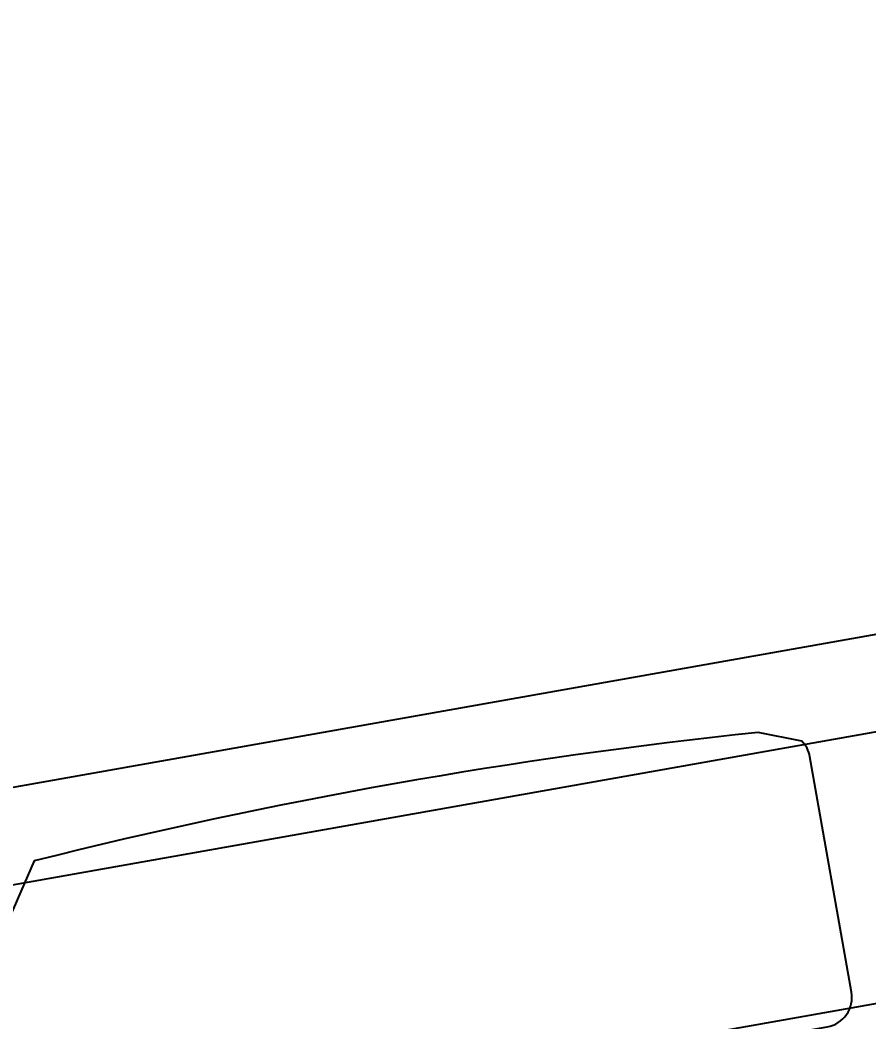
# Model space of a CAD drawing. Header units: millimetres. Extents: x 0 to 8967983, y -224399 to 13801.
# Drawn here: x 69253.35 to 69262.01, y -193867.16 to -193856.95 of the extents above; entities that cross this region are included whole.
import ezdxf
from ezdxf import colors
from ezdxf.entities.mleader import LeaderData, LeaderLine
from ezdxf.math import Vec2, Vec3

# ---------------------------------------------------------------- set-up
doc = ezdxf.new("R2010")
doc.units = ezdxf.units.MM
doc.header["$LTSCALE"] = 10
doc.layers.add('Архитектура', color=251, linetype='Continuous')
doc.layers.get('0').off()
doc.layers.get('0').freeze()
doc.styles.add('ISOCPEUR', font='isocpeur.TTF', dxfattribs={"width": 0.7})

# ---------------------------------------------------------------- blocks, each defined once
blk = doc.blocks.new('_DOTSMALL')
at = {"color": 0, "linetype": 'ByBlock', "const_width": 0.5}
blk.add_lwpolyline([(-0.0625, 0, 1), (0.0625, 0, 1)], format="xyb", close=True, dxfattribs=at)

msp = doc.modelspace()

# ---------------------------------------------------------------- linework, layer by layer
at = {"layer": 'Архитектура', "lineweight": 25, "transparency": 33554684}
for points in [[(69275.704, -193860.24), (69269.919, -193827.604, 0.523933), (69269.502, -193827.347), (69268.422, -193827.539), (69261.339, -193828.794), (69260.258, -193828.985, 0.523933), (69259.955, -193829.37), (69265.739, -193862.006, 0.414326), (69266.375, -193862.45), (69267.696, -193862.216, 0.410627), (69268.141, -193861.587), (69268.023, -193860.92, 0.492552), (69267.759, -193860.719), (69267.26, -193860.807, -0.441111), (69266.978, -193860.61), (69266.71, -193858.756, -0.208057), (69266.99, -193857.9, -0.000016), (69268.918, -193855.145, -0.439819), (69270.361, -193854.889, -0.000016), (69273.118, -193856.814, -0.208057)], [(69275.704, -193860.24), (69269.919, -193827.604, 0.523933), (69269.502, -193827.347), (69268.422, -193827.539), (69261.339, -193828.794), (69260.258, -193828.985, 0.523933), (69259.955, -193829.37), (69265.739, -193862.006, 0.414326), (69266.375, -193862.45), (69267.696, -193862.216, 0.410627), (69268.141, -193861.587), (69268.023, -193860.92, 0.492552), (69267.759, -193860.719), (69267.26, -193860.807, -0.441111), (69266.978, -193860.61), (69266.71, -193858.756, -0.208057), (69266.99, -193857.9, -0.000016), (69268.918, -193855.145, -0.439819), (69270.361, -193854.889, -0.000016), (69273.118, -193856.814, -0.208057)], [(69275.704, -193860.24), (69269.919, -193827.604, 0.523933), (69269.502, -193827.347), (69268.422, -193827.539), (69261.339, -193828.794), (69260.258, -193828.985, 0.523933), (69259.955, -193829.37), (69265.739, -193862.006, 0.414326), (69266.375, -193862.45), (69267.696, -193862.216, 0.410627), (69268.141, -193861.587), (69268.023, -193860.92, 0.492552), (69267.759, -193860.719), (69267.26, -193860.807, -0.441111), (69266.978, -193860.61), (69266.71, -193858.756, -0.208057), (69266.99, -193857.9, -0.000016), (69268.918, -193855.145, -0.439819), (69270.361, -193854.889, -0.000016), (69273.118, -193856.814, -0.208057)], [(69275.704, -193860.24), (69269.919, -193827.604, 0.523933), (69269.502, -193827.347), (69268.422, -193827.539), (69261.339, -193828.794), (69260.258, -193828.985, 0.523933), (69259.955, -193829.37), (69265.739, -193862.006, 0.414326), (69266.375, -193862.45), (69267.696, -193862.216, 0.410627), (69268.141, -193861.587), (69268.023, -193860.92, 0.492552), (69267.759, -193860.719), (69267.26, -193860.807, -0.441111), (69266.978, -193860.61), (69266.71, -193858.756, -0.208057), (69266.99, -193857.9, -0.000016), (69268.918, -193855.145, -0.439819), (69270.361, -193854.889, -0.000016), (69273.118, -193856.814, -0.208057)], [(69275.704, -193860.24), (69269.919, -193827.604, 0.523933), (69269.502, -193827.347), (69268.422, -193827.539), (69261.339, -193828.794), (69260.258, -193828.985, 0.523933), (69259.955, -193829.37), (69265.739, -193862.006, 0.414326), (69266.375, -193862.45), (69267.696, -193862.216, 0.410627), (69268.141, -193861.587), (69268.023, -193860.92, 0.492552), (69267.759, -193860.719), (69267.26, -193860.807, -0.441111), (69266.978, -193860.61), (69266.71, -193858.756, -0.208057), (69266.99, -193857.9, -0.000016), (69268.918, -193855.145, -0.439819), (69270.361, -193854.889, -0.000016), (69273.118, -193856.814, -0.208057)], [(69275.704, -193860.24), (69269.919, -193827.604, 0.523933), (69269.502, -193827.347), (69268.422, -193827.539), (69261.339, -193828.794), (69260.258, -193828.985, 0.523933), (69259.955, -193829.37), (69265.739, -193862.006, 0.414326), (69266.375, -193862.45), (69267.696, -193862.216, 0.410627), (69268.141, -193861.587), (69268.023, -193860.92, 0.492552), (69267.759, -193860.719), (69267.26, -193860.807, -0.441111), (69266.978, -193860.61), (69266.71, -193858.756, -0.208057), (69266.99, -193857.9, -0.000016), (69268.918, -193855.145, -0.439819), (69270.361, -193854.889, -0.000016), (69273.118, -193856.814, -0.208057)], [(69275.704, -193860.24), (69269.919, -193827.604, 0.523933), (69269.502, -193827.347), (69268.422, -193827.539), (69261.339, -193828.794), (69260.258, -193828.985, 0.523933), (69259.955, -193829.37), (69265.739, -193862.006, 0.414326), (69266.375, -193862.45), (69267.696, -193862.216, 0.410627), (69268.141, -193861.587), (69268.023, -193860.92, 0.492552), (69267.759, -193860.719), (69267.26, -193860.807, -0.441111), (69266.978, -193860.61), (69266.71, -193858.756, -0.208057), (69266.99, -193857.9, -0.000016), (69268.918, -193855.145, -0.439819), (69270.361, -193854.889, -0.000016), (69273.118, -193856.814, -0.208057)], [(69275.704, -193860.24), (69269.919, -193827.604, 0.523933), (69269.502, -193827.347), (69268.422, -193827.539), (69261.339, -193828.794), (69260.258, -193828.985, 0.523933), (69259.955, -193829.37), (69265.739, -193862.006, 0.414326), (69266.375, -193862.45), (69267.696, -193862.216, 0.410627), (69268.141, -193861.587), (69268.023, -193860.92, 0.492552), (69267.759, -193860.719), (69267.26, -193860.807, -0.441111), (69266.978, -193860.61), (69266.71, -193858.756, -0.208057), (69266.99, -193857.9, -0.000016), (69268.918, -193855.145, -0.439819), (69270.361, -193854.889, -0.000016), (69273.118, -193856.814, -0.208057)], [(69275.704, -193860.24), (69269.919, -193827.604, 0.523933), (69269.502, -193827.347), (69268.422, -193827.539), (69261.339, -193828.794), (69260.258, -193828.985, 0.523933), (69259.955, -193829.37), (69265.739, -193862.006, 0.414326), (69266.375, -193862.45), (69267.696, -193862.216, 0.410627), (69268.141, -193861.587), (69268.023, -193860.92, 0.492552), (69267.759, -193860.719), (69267.26, -193860.807, -0.441111), (69266.978, -193860.61), (69266.71, -193858.756, -0.208057), (69266.99, -193857.9, -0.000016), (69268.918, -193855.145, -0.439819), (69270.361, -193854.889, -0.000016), (69273.118, -193856.814, -0.208057)], [(69275.704, -193860.24), (69269.919, -193827.604, 0.523933), (69269.502, -193827.347), (69268.422, -193827.539), (69261.339, -193828.794), (69260.258, -193828.985, 0.523933), (69259.955, -193829.37), (69265.739, -193862.006, 0.414326), (69266.375, -193862.45), (69267.696, -193862.216, 0.410627), (69268.141, -193861.587), (69268.023, -193860.92, 0.492552), (69267.759, -193860.719), (69267.26, -193860.807, -0.441111), (69266.978, -193860.61), (69266.71, -193858.756, -0.208057), (69266.99, -193857.9, -0.000016), (69268.918, -193855.145, -0.439819), (69270.361, -193854.889, -0.000016), (69273.118, -193856.814, -0.208057)], [(69275.704, -193860.24), (69269.919, -193827.604, 0.523933), (69269.502, -193827.347), (69268.422, -193827.539), (69261.339, -193828.794), (69260.258, -193828.985, 0.523933), (69259.955, -193829.37), (69265.739, -193862.006, 0.414326), (69266.375, -193862.45), (69267.696, -193862.216, 0.410627), (69268.141, -193861.587), (69268.023, -193860.92, 0.492552), (69267.759, -193860.719), (69267.26, -193860.807, -0.441111), (69266.978, -193860.61), (69266.71, -193858.756, -0.208057), (69266.99, -193857.9, -0.000016), (69268.918, -193855.145, -0.439819), (69270.361, -193854.889, -0.000016), (69273.118, -193856.814, -0.208057)], [(69275.704, -193860.24), (69269.919, -193827.604, 0.523933), (69269.502, -193827.347), (69268.422, -193827.539), (69261.339, -193828.794), (69260.258, -193828.985, 0.523933), (69259.955, -193829.37), (69265.739, -193862.006, 0.414326), (69266.375, -193862.45), (69267.696, -193862.216, 0.410627), (69268.141, -193861.587), (69268.023, -193860.92, 0.492552), (69267.759, -193860.719), (69267.26, -193860.807, -0.441111), (69266.978, -193860.61), (69266.71, -193858.756, -0.208057), (69266.99, -193857.9, -0.000016), (69268.918, -193855.145, -0.439819), (69270.361, -193854.889, -0.000016), (69273.118, -193856.814, -0.208057)], [(69275.704, -193860.24), (69269.919, -193827.604, 0.523933), (69269.502, -193827.347), (69268.422, -193827.539), (69261.339, -193828.794), (69260.258, -193828.985, 0.523933), (69259.955, -193829.37), (69265.739, -193862.006, 0.414326), (69266.375, -193862.45), (69267.696, -193862.216, 0.410627), (69268.141, -193861.587), (69268.023, -193860.92, 0.492552), (69267.759, -193860.719), (69267.26, -193860.807, -0.441111), (69266.978, -193860.61), (69266.71, -193858.756, -0.208057), (69266.99, -193857.9, -0.000016), (69268.918, -193855.145, -0.439819), (69270.361, -193854.889, -0.000016), (69273.118, -193856.814, -0.208057)], [(69275.704, -193860.24), (69269.919, -193827.604, 0.523933), (69269.502, -193827.347), (69268.422, -193827.539), (69261.339, -193828.794), (69260.258, -193828.985, 0.523933), (69259.955, -193829.37), (69265.739, -193862.006, 0.414326), (69266.375, -193862.45), (69267.696, -193862.216, 0.410627), (69268.141, -193861.587), (69268.023, -193860.92, 0.492552), (69267.759, -193860.719), (69267.26, -193860.807, -0.441111), (69266.978, -193860.61), (69266.71, -193858.756, -0.208057), (69266.99, -193857.9, -0.000016), (69268.918, -193855.145, -0.439819), (69270.361, -193854.889, -0.000016), (69273.118, -193856.814, -0.208057)], [(69275.704, -193860.24), (69269.919, -193827.604, 0.523933), (69269.502, -193827.347), (69268.422, -193827.539), (69261.339, -193828.794), (69260.258, -193828.985, 0.523933), (69259.955, -193829.37), (69265.739, -193862.006, 0.414326), (69266.375, -193862.45), (69267.696, -193862.216, 0.410627), (69268.141, -193861.587), (69268.023, -193860.92, 0.492552), (69267.759, -193860.719), (69267.26, -193860.807, -0.441111), (69266.978, -193860.61), (69266.71, -193858.756, -0.208057), (69266.99, -193857.9, -0.000016), (69268.918, -193855.145, -0.439819), (69270.361, -193854.889, -0.000016), (69273.118, -193856.814, -0.208057)], [(69275.704, -193860.24), (69269.919, -193827.604, 0.523933), (69269.502, -193827.347), (69268.422, -193827.539), (69261.339, -193828.794), (69260.258, -193828.985, 0.523933), (69259.955, -193829.37), (69265.739, -193862.006, 0.414326), (69266.375, -193862.45), (69267.696, -193862.216, 0.410627), (69268.141, -193861.587), (69268.023, -193860.92, 0.492552), (69267.759, -193860.719), (69267.26, -193860.807, -0.441111), (69266.978, -193860.61), (69266.71, -193858.756, -0.208057), (69266.99, -193857.9, -0.000016), (69268.918, -193855.145, -0.439819), (69270.361, -193854.889, -0.000016), (69273.118, -193856.814, -0.208057)], [(69275.704, -193860.24), (69269.919, -193827.604, 0.523933), (69269.502, -193827.347), (69268.422, -193827.539), (69261.339, -193828.794), (69260.258, -193828.985, 0.523933), (69259.955, -193829.37), (69265.739, -193862.006, 0.414326), (69266.375, -193862.45), (69267.696, -193862.216, 0.410627), (69268.141, -193861.587), (69268.023, -193860.92, 0.492552), (69267.759, -193860.719), (69267.26, -193860.807, -0.441111), (69266.978, -193860.61), (69266.71, -193858.756, -0.208057), (69266.99, -193857.9, -0.000016), (69268.918, -193855.145, -0.439819), (69270.361, -193854.889, -0.000016), (69273.118, -193856.814, -0.208057)], [(69275.704, -193860.24), (69269.919, -193827.604, 0.523933), (69269.502, -193827.347), (69268.422, -193827.539), (69261.339, -193828.794), (69260.258, -193828.985, 0.523933), (69259.955, -193829.37), (69265.739, -193862.006, 0.414326), (69266.375, -193862.45), (69267.696, -193862.216, 0.410627), (69268.141, -193861.587), (69268.023, -193860.92, 0.492552), (69267.759, -193860.719), (69267.26, -193860.807, -0.441111), (69266.978, -193860.61), (69266.71, -193858.756, -0.208057), (69266.99, -193857.9, -0.000016), (69268.918, -193855.145, -0.439819), (69270.361, -193854.889, -0.000016), (69273.118, -193856.814, -0.208057)], [(69275.704, -193860.24), (69269.919, -193827.604, 0.523933), (69269.502, -193827.347), (69268.422, -193827.539), (69261.339, -193828.794), (69260.258, -193828.985, 0.523933), (69259.955, -193829.37), (69265.739, -193862.006, 0.414326), (69266.375, -193862.45), (69267.696, -193862.216, 0.410627), (69268.141, -193861.587), (69268.023, -193860.92, 0.492552), (69267.759, -193860.719), (69267.26, -193860.807, -0.441111), (69266.978, -193860.61), (69266.71, -193858.756, -0.208057), (69266.99, -193857.9, -0.000016), (69268.918, -193855.145, -0.439819), (69270.361, -193854.889, -0.000016), (69273.118, -193856.814, -0.208057)], [(69275.704, -193860.24), (69269.919, -193827.604, 0.523933), (69269.502, -193827.347), (69268.422, -193827.539), (69261.339, -193828.794), (69260.258, -193828.985, 0.523933), (69259.955, -193829.37), (69265.739, -193862.006, 0.414326), (69266.375, -193862.45), (69267.696, -193862.216, 0.410627), (69268.141, -193861.587), (69268.023, -193860.92, 0.492552), (69267.759, -193860.719), (69267.26, -193860.807, -0.441111), (69266.978, -193860.61), (69266.71, -193858.756, -0.208057), (69266.99, -193857.9, -0.000016), (69268.918, -193855.145, -0.439819), (69270.361, -193854.889, -0.000016), (69273.118, -193856.814, -0.208057)], [(69275.704, -193860.24), (69269.919, -193827.604, 0.523933), (69269.502, -193827.347), (69268.422, -193827.539), (69261.339, -193828.794), (69260.258, -193828.985, 0.523933), (69259.955, -193829.37), (69265.739, -193862.006, 0.414326), (69266.375, -193862.45), (69267.696, -193862.216, 0.410627), (69268.141, -193861.587), (69268.023, -193860.92, 0.492552), (69267.759, -193860.719), (69267.26, -193860.807, -0.441111), (69266.978, -193860.61), (69266.71, -193858.756, -0.208057), (69266.99, -193857.9, -0.000016), (69268.918, -193855.145, -0.439819), (69270.361, -193854.889, -0.000016), (69273.118, -193856.814, -0.208057)], [(69275.704, -193860.24), (69269.919, -193827.604, 0.523933), (69269.502, -193827.347), (69268.422, -193827.539), (69261.339, -193828.794), (69260.258, -193828.985, 0.523933), (69259.955, -193829.37), (69265.739, -193862.006, 0.414326), (69266.375, -193862.45), (69267.696, -193862.216, 0.410627), (69268.141, -193861.587), (69268.023, -193860.92, 0.492552), (69267.759, -193860.719), (69267.26, -193860.807, -0.441111), (69266.978, -193860.61), (69266.71, -193858.756, -0.208057), (69266.99, -193857.9, -0.000016), (69268.918, -193855.145, -0.439819), (69270.361, -193854.889, -0.000016), (69273.118, -193856.814, -0.208057)], [(69275.704, -193860.24), (69269.919, -193827.604, 0.523933), (69269.502, -193827.347), (69268.422, -193827.539), (69261.339, -193828.794), (69260.258, -193828.985, 0.523933), (69259.955, -193829.37), (69265.739, -193862.006, 0.414326), (69266.375, -193862.45), (69267.696, -193862.216, 0.410627), (69268.141, -193861.587), (69268.023, -193860.92, 0.492552), (69267.759, -193860.719), (69267.26, -193860.807, -0.441111), (69266.978, -193860.61), (69266.71, -193858.756, -0.208057), (69266.99, -193857.9, -0.000016), (69268.918, -193855.145, -0.439819), (69270.361, -193854.889, -0.000016), (69273.118, -193856.814, -0.208057)], [(69275.704, -193860.24), (69269.919, -193827.604, 0.523933), (69269.502, -193827.347), (69268.422, -193827.539), (69261.339, -193828.794), (69260.258, -193828.985, 0.523933), (69259.955, -193829.37), (69265.739, -193862.006, 0.414326), (69266.375, -193862.45), (69267.696, -193862.216, 0.410627), (69268.141, -193861.587), (69268.023, -193860.92, 0.492552), (69267.759, -193860.719), (69267.26, -193860.807, -0.441111), (69266.978, -193860.61), (69266.71, -193858.756, -0.208057), (69266.99, -193857.9, -0.000016), (69268.918, -193855.145, -0.439819), (69270.361, -193854.889, -0.000016), (69273.118, -193856.814, -0.208057)], [(69275.704, -193860.24), (69269.919, -193827.604, 0.523933), (69269.502, -193827.347), (69268.422, -193827.539), (69261.339, -193828.794), (69260.258, -193828.985, 0.523933), (69259.955, -193829.37), (69265.739, -193862.006, 0.414326), (69266.375, -193862.45), (69267.696, -193862.216, 0.410627), (69268.141, -193861.587), (69268.023, -193860.92, 0.492552), (69267.759, -193860.719), (69267.26, -193860.807, -0.441111), (69266.978, -193860.61), (69266.71, -193858.756, -0.208057), (69266.99, -193857.9, -0.000016), (69268.918, -193855.145, -0.439819), (69270.361, -193854.889, -0.000016), (69273.118, -193856.814, -0.208057)], [(69275.704, -193860.24), (69269.919, -193827.604, 0.523933), (69269.502, -193827.347), (69268.422, -193827.539), (69261.339, -193828.794), (69260.258, -193828.985, 0.523933), (69259.955, -193829.37), (69265.739, -193862.006, 0.414326), (69266.375, -193862.45), (69267.696, -193862.216, 0.410627), (69268.141, -193861.587), (69268.023, -193860.92, 0.492552), (69267.759, -193860.719), (69267.26, -193860.807, -0.441111), (69266.978, -193860.61), (69266.71, -193858.756, -0.208057), (69266.99, -193857.9, -0.000016), (69268.918, -193855.145, -0.439819), (69270.361, -193854.889, -0.000016), (69273.118, -193856.814, -0.208057)], [(69275.704, -193860.24), (69269.919, -193827.604, 0.523933), (69269.502, -193827.347), (69268.422, -193827.539), (69261.339, -193828.794), (69260.258, -193828.985, 0.523933), (69259.955, -193829.37), (69265.739, -193862.006, 0.414326), (69266.375, -193862.45), (69267.696, -193862.216, 0.410627), (69268.141, -193861.587), (69268.023, -193860.92, 0.492552), (69267.759, -193860.719), (69267.26, -193860.807, -0.441111), (69266.978, -193860.61), (69266.71, -193858.756, -0.208057), (69266.99, -193857.9, -0.000016), (69268.918, -193855.145, -0.439819), (69270.361, -193854.889, -0.000016), (69273.118, -193856.814, -0.208057)], [(69275.704, -193860.24), (69269.919, -193827.604, 0.523933), (69269.502, -193827.347), (69268.422, -193827.539), (69261.339, -193828.794), (69260.258, -193828.985, 0.523933), (69259.955, -193829.37), (69265.739, -193862.006, 0.414326), (69266.375, -193862.45), (69267.696, -193862.216, 0.410627), (69268.141, -193861.587), (69268.023, -193860.92, 0.492552), (69267.759, -193860.719), (69267.26, -193860.807, -0.441111), (69266.978, -193860.61), (69266.71, -193858.756, -0.208057), (69266.99, -193857.9, -0.000016), (69268.918, -193855.145, -0.439819), (69270.361, -193854.889, -0.000016), (69273.118, -193856.814, -0.208057)], [(69275.704, -193860.24), (69269.919, -193827.604, 0.523933), (69269.502, -193827.347), (69268.422, -193827.539), (69261.339, -193828.794), (69260.258, -193828.985, 0.523933), (69259.955, -193829.37), (69265.739, -193862.006, 0.414326), (69266.375, -193862.45), (69267.696, -193862.216, 0.410627), (69268.141, -193861.587), (69268.023, -193860.92, 0.492552), (69267.759, -193860.719), (69267.26, -193860.807, -0.441111), (69266.978, -193860.61), (69266.71, -193858.756, -0.208057), (69266.99, -193857.9, -0.000016), (69268.918, -193855.145, -0.439819), (69270.361, -193854.889, -0.000016), (69273.118, -193856.814, -0.208057)], [(69275.704, -193860.24), (69269.919, -193827.604, 0.523933), (69269.502, -193827.347), (69268.422, -193827.539), (69261.339, -193828.794), (69260.258, -193828.985, 0.523933), (69259.955, -193829.37), (69265.739, -193862.006, 0.414326), (69266.375, -193862.45), (69267.696, -193862.216, 0.410627), (69268.141, -193861.587), (69268.023, -193860.92, 0.492552), (69267.759, -193860.719), (69267.26, -193860.807, -0.441111), (69266.978, -193860.61), (69266.71, -193858.756, -0.208057), (69266.99, -193857.9, -0.000016), (69268.918, -193855.145, -0.439819), (69270.361, -193854.889, -0.000016), (69273.118, -193856.814, -0.208057)], [(69275.704, -193860.24), (69269.919, -193827.604, 0.523933), (69269.502, -193827.347), (69268.422, -193827.539), (69261.339, -193828.794), (69260.258, -193828.985, 0.523933), (69259.955, -193829.37), (69265.739, -193862.006, 0.414326), (69266.375, -193862.45), (69267.696, -193862.216, 0.410627), (69268.141, -193861.587), (69268.023, -193860.92, 0.492552), (69267.759, -193860.719), (69267.26, -193860.807, -0.441111), (69266.978, -193860.61), (69266.71, -193858.756, -0.208057), (69266.99, -193857.9, -0.000016), (69268.918, -193855.145, -0.439819), (69270.361, -193854.889, -0.000016), (69273.118, -193856.814, -0.208057)], [(69275.704, -193860.24), (69269.919, -193827.604, 0.523933), (69269.502, -193827.347), (69268.422, -193827.539), (69261.339, -193828.794), (69260.258, -193828.985, 0.523933), (69259.955, -193829.37), (69265.739, -193862.006, 0.414326), (69266.375, -193862.45), (69267.696, -193862.216, 0.410627), (69268.141, -193861.587), (69268.023, -193860.92, 0.492552), (69267.759, -193860.719), (69267.26, -193860.807, -0.441111), (69266.978, -193860.61), (69266.71, -193858.756, -0.208057), (69266.99, -193857.9, -0.000016), (69268.918, -193855.145, -0.439819), (69270.361, -193854.889, -0.000016), (69273.118, -193856.814, -0.208057)], [(69275.704, -193860.24), (69269.919, -193827.604, 0.523933), (69269.502, -193827.347), (69268.422, -193827.539), (69261.339, -193828.794), (69260.258, -193828.985, 0.523933), (69259.955, -193829.37), (69265.739, -193862.006, 0.414326), (69266.375, -193862.45), (69267.696, -193862.216, 0.410627), (69268.141, -193861.587), (69268.023, -193860.92, 0.492552), (69267.759, -193860.719), (69267.26, -193860.807, -0.441111), (69266.978, -193860.61), (69266.71, -193858.756, -0.208057), (69266.99, -193857.9, -0.000016), (69268.918, -193855.145, -0.439819), (69270.361, -193854.889, -0.000016), (69273.118, -193856.814, -0.208057)], [(69275.704, -193860.24), (69269.919, -193827.604, 0.523933), (69269.502, -193827.347), (69268.422, -193827.539), (69261.339, -193828.794), (69260.258, -193828.985, 0.523933), (69259.955, -193829.37), (69265.739, -193862.006, 0.414326), (69266.375, -193862.45), (69267.696, -193862.216, 0.410627), (69268.141, -193861.587), (69268.023, -193860.92, 0.492552), (69267.759, -193860.719), (69267.26, -193860.807, -0.441111), (69266.978, -193860.61), (69266.71, -193858.756, -0.208057), (69266.99, -193857.9, -0.000016), (69268.918, -193855.145, -0.439819), (69270.361, -193854.889, -0.000016), (69273.118, -193856.814, -0.208057)], [(69275.704, -193860.24), (69269.919, -193827.604, 0.523933), (69269.502, -193827.347), (69268.422, -193827.539), (69261.339, -193828.794), (69260.258, -193828.985, 0.523933), (69259.955, -193829.37), (69265.739, -193862.006, 0.414326), (69266.375, -193862.45), (69267.696, -193862.216, 0.410627), (69268.141, -193861.587), (69268.023, -193860.92, 0.492552), (69267.759, -193860.719), (69267.26, -193860.807, -0.441111), (69266.978, -193860.61), (69266.71, -193858.756, -0.208057), (69266.99, -193857.9, -0.000016), (69268.918, -193855.145, -0.439819), (69270.361, -193854.889, -0.000016), (69273.118, -193856.814, -0.208057)], [(69275.704, -193860.24), (69269.919, -193827.604, 0.523933), (69269.502, -193827.347), (69268.422, -193827.539), (69261.339, -193828.794), (69260.258, -193828.985, 0.523933), (69259.955, -193829.37), (69265.739, -193862.006, 0.414326), (69266.375, -193862.45), (69267.696, -193862.216, 0.410627), (69268.141, -193861.587), (69268.023, -193860.92, 0.492552), (69267.759, -193860.719), (69267.26, -193860.807, -0.441111), (69266.978, -193860.61), (69266.71, -193858.756, -0.208057), (69266.99, -193857.9, -0.000016), (69268.918, -193855.145, -0.439819), (69270.361, -193854.889, -0.000016), (69273.118, -193856.814, -0.208057)], [(69275.704, -193860.24), (69269.919, -193827.604, 0.523933), (69269.502, -193827.347), (69268.422, -193827.539), (69261.339, -193828.794), (69260.258, -193828.985, 0.523933), (69259.955, -193829.37), (69265.739, -193862.006, 0.414326), (69266.375, -193862.45), (69267.696, -193862.216, 0.410627), (69268.141, -193861.587), (69268.023, -193860.92, 0.492552), (69267.759, -193860.719), (69267.26, -193860.807, -0.441111), (69266.978, -193860.61), (69266.71, -193858.756, -0.208057), (69266.99, -193857.9, -0.000016), (69268.918, -193855.145, -0.439819), (69270.361, -193854.889, -0.000016), (69273.118, -193856.814, -0.208057)], [(69275.704, -193860.24), (69269.919, -193827.604, 0.523933), (69269.502, -193827.347), (69268.422, -193827.539), (69261.339, -193828.794), (69260.258, -193828.985, 0.523933), (69259.955, -193829.37), (69265.739, -193862.006, 0.414326), (69266.375, -193862.45), (69267.696, -193862.216, 0.410627), (69268.141, -193861.587), (69268.023, -193860.92, 0.492552), (69267.759, -193860.719), (69267.26, -193860.807, -0.441111), (69266.978, -193860.61), (69266.71, -193858.756, -0.208057), (69266.99, -193857.9, -0.000016), (69268.918, -193855.145, -0.439819), (69270.361, -193854.889, -0.000016), (69273.118, -193856.814, -0.208057)], [(69275.704, -193860.24), (69269.919, -193827.604, 0.523933), (69269.502, -193827.347), (69268.422, -193827.539), (69261.339, -193828.794), (69260.258, -193828.985, 0.523933), (69259.955, -193829.37), (69265.739, -193862.006, 0.414326), (69266.375, -193862.45), (69267.696, -193862.216, 0.410627), (69268.141, -193861.587), (69268.023, -193860.92, 0.492552), (69267.759, -193860.719), (69267.26, -193860.807, -0.441111), (69266.978, -193860.61), (69266.71, -193858.756, -0.208057), (69266.99, -193857.9, -0.000016), (69268.918, -193855.145, -0.439819), (69270.361, -193854.889, -0.000016), (69273.118, -193856.814, -0.208057)], [(69291.215, -193861.814), (69251.593, -193868.837), (69251.198, -193869.402), (69251.305, -193870.002), (69252.265, -193869.832), (69252.669, -193872.113, -0.414362), (69252.422, -193872.466), (69245.82, -193873.637, -0.414326), (69244.618, -193872.797), (69244.342, -193871.236), (69245.422, -193871.045), (69245.316, -193870.445), (69244.63, -193870.071), (69241.269, -193870.667, 0.551224), (69241.074, -193871.144), (69242.884, -193873.671, -0.267349), (69242.984, -193874.7)], [(69291.215, -193861.814), (69251.593, -193868.837), (69251.198, -193869.402), (69251.305, -193870.002), (69252.265, -193869.832), (69252.669, -193872.113, -0.414362), (69252.422, -193872.466), (69245.82, -193873.637, -0.414326), (69244.618, -193872.797), (69244.342, -193871.236), (69245.422, -193871.045), (69245.316, -193870.445), (69244.63, -193870.071), (69241.269, -193870.667, 0.551224), (69241.074, -193871.144), (69242.884, -193873.671, -0.267349), (69242.984, -193874.7)], [(69291.215, -193861.814), (69251.593, -193868.837), (69251.198, -193869.402), (69251.305, -193870.002), (69252.265, -193869.832), (69252.669, -193872.113, -0.414362), (69252.422, -193872.466), (69245.82, -193873.637, -0.414326), (69244.618, -193872.797), (69244.342, -193871.236), (69245.422, -193871.045), (69245.316, -193870.445), (69244.63, -193870.071), (69241.269, -193870.667, 0.551224), (69241.074, -193871.144), (69242.884, -193873.671, -0.267349), (69242.984, -193874.7)], [(69291.215, -193861.814), (69251.593, -193868.837), (69251.198, -193869.402), (69251.305, -193870.002), (69252.265, -193869.832), (69252.669, -193872.113, -0.414362), (69252.422, -193872.466), (69245.82, -193873.637, -0.414326), (69244.618, -193872.797), (69244.342, -193871.236), (69245.422, -193871.045), (69245.316, -193870.445), (69244.63, -193870.071), (69241.269, -193870.667, 0.551224), (69241.074, -193871.144), (69242.884, -193873.671, -0.267349), (69242.984, -193874.7)], [(69291.215, -193861.814), (69251.593, -193868.837), (69251.198, -193869.402), (69251.305, -193870.002), (69252.265, -193869.832), (69252.669, -193872.113, -0.414362), (69252.422, -193872.466), (69245.82, -193873.637, -0.414326), (69244.618, -193872.797), (69244.342, -193871.236), (69245.422, -193871.045), (69245.316, -193870.445), (69244.63, -193870.071), (69241.269, -193870.667, 0.551224), (69241.074, -193871.144), (69242.884, -193873.671, -0.267349), (69242.984, -193874.7)], [(69291.215, -193861.814), (69251.593, -193868.837), (69251.198, -193869.402), (69251.305, -193870.002), (69252.265, -193869.832), (69252.669, -193872.113, -0.414362), (69252.422, -193872.466), (69245.82, -193873.637, -0.414326), (69244.618, -193872.797), (69244.342, -193871.236), (69245.422, -193871.045), (69245.316, -193870.445), (69244.63, -193870.071), (69241.269, -193870.667, 0.551224), (69241.074, -193871.144), (69242.884, -193873.671, -0.267349), (69242.984, -193874.7)], [(69291.215, -193861.814), (69251.593, -193868.837), (69251.198, -193869.402), (69251.305, -193870.002), (69252.265, -193869.832), (69252.669, -193872.113, -0.414362), (69252.422, -193872.466), (69245.82, -193873.637, -0.414326), (69244.618, -193872.797), (69244.342, -193871.236), (69245.422, -193871.045), (69245.316, -193870.445), (69244.63, -193870.071), (69241.269, -193870.667, 0.551224), (69241.074, -193871.144), (69242.884, -193873.671, -0.267349), (69242.984, -193874.7)], [(69291.215, -193861.814), (69251.593, -193868.837), (69251.198, -193869.402), (69251.305, -193870.002), (69252.265, -193869.832), (69252.669, -193872.113, -0.414362), (69252.422, -193872.466), (69245.82, -193873.637, -0.414326), (69244.618, -193872.797), (69244.342, -193871.236), (69245.422, -193871.045), (69245.316, -193870.445), (69244.63, -193870.071), (69241.269, -193870.667, 0.551224), (69241.074, -193871.144), (69242.884, -193873.671, -0.267349), (69242.984, -193874.7)], [(69291.215, -193861.814), (69251.593, -193868.837), (69251.198, -193869.402), (69251.305, -193870.002), (69252.265, -193869.832), (69252.669, -193872.113, -0.414362), (69252.422, -193872.466), (69245.82, -193873.637, -0.414326), (69244.618, -193872.797), (69244.342, -193871.236), (69245.422, -193871.045), (69245.316, -193870.445), (69244.63, -193870.071), (69241.269, -193870.667, 0.551224), (69241.074, -193871.144), (69242.884, -193873.671, -0.267349), (69242.984, -193874.7)], [(69291.215, -193861.814), (69251.593, -193868.837), (69251.198, -193869.402), (69251.305, -193870.002), (69252.265, -193869.832), (69252.669, -193872.113, -0.414362), (69252.422, -193872.466), (69245.82, -193873.637, -0.414326), (69244.618, -193872.797), (69244.342, -193871.236), (69245.422, -193871.045), (69245.316, -193870.445), (69244.63, -193870.071), (69241.269, -193870.667, 0.551224), (69241.074, -193871.144), (69242.884, -193873.671, -0.267349), (69242.984, -193874.7)], [(69291.215, -193861.814), (69251.593, -193868.837), (69251.198, -193869.402), (69251.305, -193870.002), (69252.265, -193869.832), (69252.669, -193872.113, -0.414362), (69252.422, -193872.466), (69245.82, -193873.637, -0.414326), (69244.618, -193872.797), (69244.342, -193871.236), (69245.422, -193871.045), (69245.316, -193870.445), (69244.63, -193870.071), (69241.269, -193870.667, 0.551224), (69241.074, -193871.144), (69242.884, -193873.671, -0.267349), (69242.984, -193874.7)], [(69291.215, -193861.814), (69251.593, -193868.837), (69251.198, -193869.402), (69251.305, -193870.002), (69252.265, -193869.832), (69252.669, -193872.113, -0.414362), (69252.422, -193872.466), (69245.82, -193873.637, -0.414326), (69244.618, -193872.797), (69244.342, -193871.236), (69245.422, -193871.045), (69245.316, -193870.445), (69244.63, -193870.071), (69241.269, -193870.667, 0.551224), (69241.074, -193871.144), (69242.884, -193873.671, -0.267349), (69242.984, -193874.7)], [(69291.215, -193861.814), (69251.593, -193868.837), (69251.198, -193869.402), (69251.305, -193870.002), (69252.265, -193869.832), (69252.669, -193872.113, -0.414362), (69252.422, -193872.466), (69245.82, -193873.637, -0.414326), (69244.618, -193872.797), (69244.342, -193871.236), (69245.422, -193871.045), (69245.316, -193870.445), (69244.63, -193870.071), (69241.269, -193870.667, 0.551224), (69241.074, -193871.144), (69242.884, -193873.671, -0.267349), (69242.984, -193874.7)], [(69291.215, -193861.814), (69251.593, -193868.837), (69251.198, -193869.402), (69251.305, -193870.002), (69252.265, -193869.832), (69252.669, -193872.113, -0.414362), (69252.422, -193872.466), (69245.82, -193873.637, -0.414326), (69244.618, -193872.797), (69244.342, -193871.236), (69245.422, -193871.045), (69245.316, -193870.445), (69244.63, -193870.071), (69241.269, -193870.667, 0.551224), (69241.074, -193871.144), (69242.884, -193873.671, -0.267349), (69242.984, -193874.7)], [(69291.215, -193861.814), (69251.593, -193868.837), (69251.198, -193869.402), (69251.305, -193870.002), (69252.265, -193869.832), (69252.669, -193872.113, -0.414362), (69252.422, -193872.466), (69245.82, -193873.637, -0.414326), (69244.618, -193872.797), (69244.342, -193871.236), (69245.422, -193871.045), (69245.316, -193870.445), (69244.63, -193870.071), (69241.269, -193870.667, 0.551224), (69241.074, -193871.144), (69242.884, -193873.671, -0.267349), (69242.984, -193874.7)], [(69291.215, -193861.814), (69251.593, -193868.837), (69251.198, -193869.402), (69251.305, -193870.002), (69252.265, -193869.832), (69252.669, -193872.113, -0.414362), (69252.422, -193872.466), (69245.82, -193873.637, -0.414326), (69244.618, -193872.797), (69244.342, -193871.236), (69245.422, -193871.045), (69245.316, -193870.445), (69244.63, -193870.071), (69241.269, -193870.667, 0.551224), (69241.074, -193871.144), (69242.884, -193873.671, -0.267349), (69242.984, -193874.7)], [(69291.215, -193861.814), (69251.593, -193868.837), (69251.198, -193869.402), (69251.305, -193870.002), (69252.265, -193869.832), (69252.669, -193872.113, -0.414362), (69252.422, -193872.466), (69245.82, -193873.637, -0.414326), (69244.618, -193872.797), (69244.342, -193871.236), (69245.422, -193871.045), (69245.316, -193870.445), (69244.63, -193870.071), (69241.269, -193870.667, 0.551224), (69241.074, -193871.144), (69242.884, -193873.671, -0.267349), (69242.984, -193874.7)], [(69291.215, -193861.814), (69251.593, -193868.837), (69251.198, -193869.402), (69251.305, -193870.002), (69252.265, -193869.832), (69252.669, -193872.113, -0.414362), (69252.422, -193872.466), (69245.82, -193873.637, -0.414326), (69244.618, -193872.797), (69244.342, -193871.236), (69245.422, -193871.045), (69245.316, -193870.445), (69244.63, -193870.071), (69241.269, -193870.667, 0.551224), (69241.074, -193871.144), (69242.884, -193873.671, -0.267349), (69242.984, -193874.7)], [(69291.215, -193861.814), (69251.593, -193868.837), (69251.198, -193869.402), (69251.305, -193870.002), (69252.265, -193869.832), (69252.669, -193872.113, -0.414362), (69252.422, -193872.466), (69245.82, -193873.637, -0.414326), (69244.618, -193872.797), (69244.342, -193871.236), (69245.422, -193871.045), (69245.316, -193870.445), (69244.63, -193870.071), (69241.269, -193870.667, 0.551224), (69241.074, -193871.144), (69242.884, -193873.671, -0.267349), (69242.984, -193874.7)], [(69291.215, -193861.814), (69251.593, -193868.837), (69251.198, -193869.402), (69251.305, -193870.002), (69252.265, -193869.832), (69252.669, -193872.113, -0.414362), (69252.422, -193872.466), (69245.82, -193873.637, -0.414326), (69244.618, -193872.797), (69244.342, -193871.236), (69245.422, -193871.045), (69245.316, -193870.445), (69244.63, -193870.071), (69241.269, -193870.667, 0.551224), (69241.074, -193871.144), (69242.884, -193873.671, -0.267349), (69242.984, -193874.7)], [(69291.215, -193861.814), (69251.593, -193868.837), (69251.198, -193869.402), (69251.305, -193870.002), (69252.265, -193869.832), (69252.669, -193872.113, -0.414362), (69252.422, -193872.466), (69245.82, -193873.637, -0.414326), (69244.618, -193872.797), (69244.342, -193871.236), (69245.422, -193871.045), (69245.316, -193870.445), (69244.63, -193870.071), (69241.269, -193870.667, 0.551224), (69241.074, -193871.144), (69242.884, -193873.671, -0.267349), (69242.984, -193874.7)], [(69291.215, -193861.814), (69251.593, -193868.837), (69251.198, -193869.402), (69251.305, -193870.002), (69252.265, -193869.832), (69252.669, -193872.113, -0.414362), (69252.422, -193872.466), (69245.82, -193873.637, -0.414326), (69244.618, -193872.797), (69244.342, -193871.236), (69245.422, -193871.045), (69245.316, -193870.445), (69244.63, -193870.071), (69241.269, -193870.667, 0.551224), (69241.074, -193871.144), (69242.884, -193873.671, -0.267349), (69242.984, -193874.7)], [(69291.215, -193861.814), (69251.593, -193868.837), (69251.198, -193869.402), (69251.305, -193870.002), (69252.265, -193869.832), (69252.669, -193872.113, -0.414362), (69252.422, -193872.466), (69245.82, -193873.637, -0.414326), (69244.618, -193872.797), (69244.342, -193871.236), (69245.422, -193871.045), (69245.316, -193870.445), (69244.63, -193870.071), (69241.269, -193870.667, 0.551224), (69241.074, -193871.144), (69242.884, -193873.671, -0.267349), (69242.984, -193874.7)], [(69291.215, -193861.814), (69251.593, -193868.837), (69251.198, -193869.402), (69251.305, -193870.002), (69252.265, -193869.832), (69252.669, -193872.113, -0.414362), (69252.422, -193872.466), (69245.82, -193873.637, -0.414326), (69244.618, -193872.797), (69244.342, -193871.236), (69245.422, -193871.045), (69245.316, -193870.445), (69244.63, -193870.071), (69241.269, -193870.667, 0.551224), (69241.074, -193871.144), (69242.884, -193873.671, -0.267349), (69242.984, -193874.7)], [(69291.215, -193861.814), (69251.593, -193868.837), (69251.198, -193869.402), (69251.305, -193870.002), (69252.265, -193869.832), (69252.669, -193872.113, -0.414362), (69252.422, -193872.466), (69245.82, -193873.637, -0.414326), (69244.618, -193872.797), (69244.342, -193871.236), (69245.422, -193871.045), (69245.316, -193870.445), (69244.63, -193870.071), (69241.269, -193870.667, 0.551224), (69241.074, -193871.144), (69242.884, -193873.671, -0.267349), (69242.984, -193874.7)], [(69291.215, -193861.814), (69251.593, -193868.837), (69251.198, -193869.402), (69251.305, -193870.002), (69252.265, -193869.832), (69252.669, -193872.113, -0.414362), (69252.422, -193872.466), (69245.82, -193873.637, -0.414326), (69244.618, -193872.797), (69244.342, -193871.236), (69245.422, -193871.045), (69245.316, -193870.445), (69244.63, -193870.071), (69241.269, -193870.667, 0.551224), (69241.074, -193871.144), (69242.884, -193873.671, -0.267349), (69242.984, -193874.7)], [(69291.215, -193861.814), (69251.593, -193868.837), (69251.198, -193869.402), (69251.305, -193870.002), (69252.265, -193869.832), (69252.669, -193872.113, -0.414362), (69252.422, -193872.466), (69245.82, -193873.637, -0.414326), (69244.618, -193872.797), (69244.342, -193871.236), (69245.422, -193871.045), (69245.316, -193870.445), (69244.63, -193870.071), (69241.269, -193870.667, 0.551224), (69241.074, -193871.144), (69242.884, -193873.671, -0.267349), (69242.984, -193874.7)], [(69291.215, -193861.814), (69251.593, -193868.837), (69251.198, -193869.402), (69251.305, -193870.002), (69252.265, -193869.832), (69252.669, -193872.113, -0.414362), (69252.422, -193872.466), (69245.82, -193873.637, -0.414326), (69244.618, -193872.797), (69244.342, -193871.236), (69245.422, -193871.045), (69245.316, -193870.445), (69244.63, -193870.071), (69241.269, -193870.667, 0.551224), (69241.074, -193871.144), (69242.884, -193873.671, -0.267349), (69242.984, -193874.7)], [(69291.215, -193861.814), (69251.593, -193868.837), (69251.198, -193869.402), (69251.305, -193870.002), (69252.265, -193869.832), (69252.669, -193872.113, -0.414362), (69252.422, -193872.466), (69245.82, -193873.637, -0.414326), (69244.618, -193872.797), (69244.342, -193871.236), (69245.422, -193871.045), (69245.316, -193870.445), (69244.63, -193870.071), (69241.269, -193870.667, 0.551224), (69241.074, -193871.144), (69242.884, -193873.671, -0.267349), (69242.984, -193874.7)], [(69291.215, -193861.814), (69251.593, -193868.837), (69251.198, -193869.402), (69251.305, -193870.002), (69252.265, -193869.832), (69252.669, -193872.113, -0.414362), (69252.422, -193872.466), (69245.82, -193873.637, -0.414326), (69244.618, -193872.797), (69244.342, -193871.236), (69245.422, -193871.045), (69245.316, -193870.445), (69244.63, -193870.071), (69241.269, -193870.667, 0.551224), (69241.074, -193871.144), (69242.884, -193873.671, -0.267349), (69242.984, -193874.7)], [(69291.215, -193861.814), (69251.593, -193868.837), (69251.198, -193869.402), (69251.305, -193870.002), (69252.265, -193869.832), (69252.669, -193872.113, -0.414362), (69252.422, -193872.466), (69245.82, -193873.637, -0.414326), (69244.618, -193872.797), (69244.342, -193871.236), (69245.422, -193871.045), (69245.316, -193870.445), (69244.63, -193870.071), (69241.269, -193870.667, 0.551224), (69241.074, -193871.144), (69242.884, -193873.671, -0.267349), (69242.984, -193874.7)], [(69291.215, -193861.814), (69251.593, -193868.837), (69251.198, -193869.402), (69251.305, -193870.002), (69252.265, -193869.832), (69252.669, -193872.113, -0.414362), (69252.422, -193872.466), (69245.82, -193873.637, -0.414326), (69244.618, -193872.797), (69244.342, -193871.236), (69245.422, -193871.045), (69245.316, -193870.445), (69244.63, -193870.071), (69241.269, -193870.667, 0.551224), (69241.074, -193871.144), (69242.884, -193873.671, -0.267349), (69242.984, -193874.7)], [(69291.215, -193861.814), (69251.593, -193868.837), (69251.198, -193869.402), (69251.305, -193870.002), (69252.265, -193869.832), (69252.669, -193872.113, -0.414362), (69252.422, -193872.466), (69245.82, -193873.637, -0.414326), (69244.618, -193872.797), (69244.342, -193871.236), (69245.422, -193871.045), (69245.316, -193870.445), (69244.63, -193870.071), (69241.269, -193870.667, 0.551224), (69241.074, -193871.144), (69242.884, -193873.671, -0.267349), (69242.984, -193874.7)], [(69291.215, -193861.814), (69251.593, -193868.837), (69251.198, -193869.402), (69251.305, -193870.002), (69252.265, -193869.832), (69252.669, -193872.113, -0.414362), (69252.422, -193872.466), (69245.82, -193873.637, -0.414326), (69244.618, -193872.797), (69244.342, -193871.236), (69245.422, -193871.045), (69245.316, -193870.445), (69244.63, -193870.071), (69241.269, -193870.667, 0.551224), (69241.074, -193871.144), (69242.884, -193873.671, -0.267349), (69242.984, -193874.7)], [(69291.215, -193861.814), (69251.593, -193868.837), (69251.198, -193869.402), (69251.305, -193870.002), (69252.265, -193869.832), (69252.669, -193872.113, -0.414362), (69252.422, -193872.466), (69245.82, -193873.637, -0.414326), (69244.618, -193872.797), (69244.342, -193871.236), (69245.422, -193871.045), (69245.316, -193870.445), (69244.63, -193870.071), (69241.269, -193870.667, 0.551224), (69241.074, -193871.144), (69242.884, -193873.671, -0.267349), (69242.984, -193874.7)], [(69291.215, -193861.814), (69251.593, -193868.837), (69251.198, -193869.402), (69251.305, -193870.002), (69252.265, -193869.832), (69252.669, -193872.113, -0.414362), (69252.422, -193872.466), (69245.82, -193873.637, -0.414326), (69244.618, -193872.797), (69244.342, -193871.236), (69245.422, -193871.045), (69245.316, -193870.445), (69244.63, -193870.071), (69241.269, -193870.667, 0.551224), (69241.074, -193871.144), (69242.884, -193873.671, -0.267349), (69242.984, -193874.7)], [(69291.215, -193861.814), (69251.593, -193868.837), (69251.198, -193869.402), (69251.305, -193870.002), (69252.265, -193869.832), (69252.669, -193872.113, -0.414362), (69252.422, -193872.466), (69245.82, -193873.637, -0.414326), (69244.618, -193872.797), (69244.342, -193871.236), (69245.422, -193871.045), (69245.316, -193870.445), (69244.63, -193870.071), (69241.269, -193870.667, 0.551224), (69241.074, -193871.144), (69242.884, -193873.671, -0.267349), (69242.984, -193874.7)], [(69291.215, -193861.814), (69251.593, -193868.837), (69251.198, -193869.402), (69251.305, -193870.002), (69252.265, -193869.832), (69252.669, -193872.113, -0.414362), (69252.422, -193872.466), (69245.82, -193873.637, -0.414326), (69244.618, -193872.797), (69244.342, -193871.236), (69245.422, -193871.045), (69245.316, -193870.445), (69244.63, -193870.071), (69241.269, -193870.667, 0.551224), (69241.074, -193871.144), (69242.884, -193873.671, -0.267349), (69242.984, -193874.7)], [(69252.409, -193868.839), (69261.582, -193867.214, 0.414362), (69261.829, -193866.86), (69261.404, -193864.459, 0.151171), (69261.321, -193864.299), (69260.876, -193864.212, 0.035408), (69253.488, -193865.522), (69253.135, -193866.327, -0.527868)], [(69252.409, -193868.839), (69261.582, -193867.214, 0.414362), (69261.829, -193866.86), (69261.404, -193864.459, 0.151171), (69261.321, -193864.299), (69260.876, -193864.212, 0.035408), (69253.488, -193865.522), (69253.135, -193866.327, -0.527868)], [(69252.409, -193868.839), (69261.582, -193867.214, 0.414362), (69261.829, -193866.86), (69261.404, -193864.459, 0.151171), (69261.321, -193864.299), (69260.876, -193864.212, 0.035408), (69253.488, -193865.522), (69253.135, -193866.327, -0.527868)], [(69252.409, -193868.839), (69261.582, -193867.214, 0.414362), (69261.829, -193866.86), (69261.404, -193864.459, 0.151171), (69261.321, -193864.299), (69260.876, -193864.212, 0.035408), (69253.488, -193865.522), (69253.135, -193866.327, -0.527868)], [(69252.409, -193868.839), (69261.582, -193867.214, 0.414362), (69261.829, -193866.86), (69261.404, -193864.459, 0.151171), (69261.321, -193864.299), (69260.876, -193864.212, 0.035408), (69253.488, -193865.522), (69253.135, -193866.327, -0.527868)], [(69252.409, -193868.839), (69261.582, -193867.214, 0.414362), (69261.829, -193866.86), (69261.404, -193864.459, 0.151171), (69261.321, -193864.299), (69260.876, -193864.212, 0.035408), (69253.488, -193865.522), (69253.135, -193866.327, -0.527868)], [(69252.409, -193868.839), (69261.582, -193867.214, 0.414362), (69261.829, -193866.86), (69261.404, -193864.459, 0.151171), (69261.321, -193864.299), (69260.876, -193864.212, 0.035408), (69253.488, -193865.522), (69253.135, -193866.327, -0.527868)], [(69252.409, -193868.839), (69261.582, -193867.214, 0.414362), (69261.829, -193866.86), (69261.404, -193864.459, 0.151171), (69261.321, -193864.299), (69260.876, -193864.212, 0.035408), (69253.488, -193865.522), (69253.135, -193866.327, -0.527868)], [(69252.409, -193868.839), (69261.582, -193867.214, 0.414362), (69261.829, -193866.86), (69261.404, -193864.459, 0.151171), (69261.321, -193864.299), (69260.876, -193864.212, 0.035408), (69253.488, -193865.522), (69253.135, -193866.327, -0.527868)], [(69252.409, -193868.839), (69261.582, -193867.214, 0.414362), (69261.829, -193866.86), (69261.404, -193864.459, 0.151171), (69261.321, -193864.299), (69260.876, -193864.212, 0.035408), (69253.488, -193865.522), (69253.135, -193866.327, -0.527868)], [(69252.409, -193868.839), (69261.582, -193867.214, 0.414362), (69261.829, -193866.86), (69261.404, -193864.459, 0.151171), (69261.321, -193864.299), (69260.876, -193864.212, 0.035408), (69253.488, -193865.522), (69253.135, -193866.327, -0.527868)], [(69252.409, -193868.839), (69261.582, -193867.214, 0.414362), (69261.829, -193866.86), (69261.404, -193864.459, 0.151171), (69261.321, -193864.299), (69260.876, -193864.212, 0.035408), (69253.488, -193865.522), (69253.135, -193866.327, -0.527868)], [(69252.409, -193868.839), (69261.582, -193867.214, 0.414362), (69261.829, -193866.86), (69261.404, -193864.459, 0.151171), (69261.321, -193864.299), (69260.876, -193864.212, 0.035408), (69253.488, -193865.522), (69253.135, -193866.327, -0.527868)], [(69252.409, -193868.839), (69261.582, -193867.214, 0.414362), (69261.829, -193866.86), (69261.404, -193864.459, 0.151171), (69261.321, -193864.299), (69260.876, -193864.212, 0.035408), (69253.488, -193865.522), (69253.135, -193866.327, -0.527868)], [(69252.409, -193868.839), (69261.582, -193867.214, 0.414362), (69261.829, -193866.86), (69261.404, -193864.459, 0.151171), (69261.321, -193864.299), (69260.876, -193864.212, 0.035408), (69253.488, -193865.522), (69253.135, -193866.327, -0.527868)], [(69252.409, -193868.839), (69261.582, -193867.214, 0.414362), (69261.829, -193866.86), (69261.404, -193864.459, 0.151171), (69261.321, -193864.299), (69260.876, -193864.212, 0.035408), (69253.488, -193865.522), (69253.135, -193866.327, -0.527868)], [(69252.409, -193868.839), (69261.582, -193867.214, 0.414362), (69261.829, -193866.86), (69261.404, -193864.459, 0.151171), (69261.321, -193864.299), (69260.876, -193864.212, 0.035408), (69253.488, -193865.522), (69253.135, -193866.327, -0.527868)], [(69252.409, -193868.839), (69261.582, -193867.214, 0.414362), (69261.829, -193866.86), (69261.404, -193864.459, 0.151171), (69261.321, -193864.299), (69260.876, -193864.212, 0.035408), (69253.488, -193865.522), (69253.135, -193866.327, -0.527868)], [(69252.409, -193868.839), (69261.582, -193867.214, 0.414362), (69261.829, -193866.86), (69261.404, -193864.459, 0.151171), (69261.321, -193864.299), (69260.876, -193864.212, 0.035408), (69253.488, -193865.522), (69253.135, -193866.327, -0.527868)], [(69252.409, -193868.839), (69261.582, -193867.214, 0.414362), (69261.829, -193866.86), (69261.404, -193864.459, 0.151171), (69261.321, -193864.299), (69260.876, -193864.212, 0.035408), (69253.488, -193865.522), (69253.135, -193866.327, -0.527868)], [(69252.409, -193868.839), (69261.582, -193867.214, 0.414362), (69261.829, -193866.86), (69261.404, -193864.459, 0.151171), (69261.321, -193864.299), (69260.876, -193864.212, 0.035408), (69253.488, -193865.522), (69253.135, -193866.327, -0.527868)], [(69252.409, -193868.839), (69261.582, -193867.214, 0.414362), (69261.829, -193866.86), (69261.404, -193864.459, 0.151171), (69261.321, -193864.299), (69260.876, -193864.212, 0.035408), (69253.488, -193865.522), (69253.135, -193866.327, -0.527868)], [(69252.409, -193868.839), (69261.582, -193867.214, 0.414362), (69261.829, -193866.86), (69261.404, -193864.459, 0.151171), (69261.321, -193864.299), (69260.876, -193864.212, 0.035408), (69253.488, -193865.522), (69253.135, -193866.327, -0.527868)], [(69252.409, -193868.839), (69261.582, -193867.214, 0.414362), (69261.829, -193866.86), (69261.404, -193864.459, 0.151171), (69261.321, -193864.299), (69260.876, -193864.212, 0.035408), (69253.488, -193865.522), (69253.135, -193866.327, -0.527868)], [(69252.409, -193868.839), (69261.582, -193867.214, 0.414362), (69261.829, -193866.86), (69261.404, -193864.459, 0.151171), (69261.321, -193864.299), (69260.876, -193864.212, 0.035408), (69253.488, -193865.522), (69253.135, -193866.327, -0.527868)], [(69252.409, -193868.839), (69261.582, -193867.214, 0.414362), (69261.829, -193866.86), (69261.404, -193864.459, 0.151171), (69261.321, -193864.299), (69260.876, -193864.212, 0.035408), (69253.488, -193865.522), (69253.135, -193866.327, -0.527868)], [(69252.409, -193868.839), (69261.582, -193867.214, 0.414362), (69261.829, -193866.86), (69261.404, -193864.459, 0.151171), (69261.321, -193864.299), (69260.876, -193864.212, 0.035408), (69253.488, -193865.522), (69253.135, -193866.327, -0.527868)], [(69252.409, -193868.839), (69261.582, -193867.214, 0.414362), (69261.829, -193866.86), (69261.404, -193864.459, 0.151171), (69261.321, -193864.299), (69260.876, -193864.212, 0.035408), (69253.488, -193865.522), (69253.135, -193866.327, -0.527868)], [(69252.409, -193868.839), (69261.582, -193867.214, 0.414362), (69261.829, -193866.86), (69261.404, -193864.459, 0.151171), (69261.321, -193864.299), (69260.876, -193864.212, 0.035408), (69253.488, -193865.522), (69253.135, -193866.327, -0.527868)], [(69252.409, -193868.839), (69261.582, -193867.214, 0.414362), (69261.829, -193866.86), (69261.404, -193864.459, 0.151171), (69261.321, -193864.299), (69260.876, -193864.212, 0.035408), (69253.488, -193865.522), (69253.135, -193866.327, -0.527868)], [(69252.409, -193868.839), (69261.582, -193867.214, 0.414362), (69261.829, -193866.86), (69261.404, -193864.459, 0.151171), (69261.321, -193864.299), (69260.876, -193864.212, 0.035408), (69253.488, -193865.522), (69253.135, -193866.327, -0.527868)], [(69252.409, -193868.839), (69261.582, -193867.214, 0.414362), (69261.829, -193866.86), (69261.404, -193864.459, 0.151171), (69261.321, -193864.299), (69260.876, -193864.212, 0.035408), (69253.488, -193865.522), (69253.135, -193866.327, -0.527868)], [(69252.409, -193868.839), (69261.582, -193867.214, 0.414362), (69261.829, -193866.86), (69261.404, -193864.459, 0.151171), (69261.321, -193864.299), (69260.876, -193864.212, 0.035408), (69253.488, -193865.522), (69253.135, -193866.327, -0.527868)], [(69252.409, -193868.839), (69261.582, -193867.214, 0.414362), (69261.829, -193866.86), (69261.404, -193864.459, 0.151171), (69261.321, -193864.299), (69260.876, -193864.212, 0.035408), (69253.488, -193865.522), (69253.135, -193866.327, -0.527868)], [(69252.409, -193868.839), (69261.582, -193867.214, 0.414362), (69261.829, -193866.86), (69261.404, -193864.459, 0.151171), (69261.321, -193864.299), (69260.876, -193864.212, 0.035408), (69253.488, -193865.522), (69253.135, -193866.327, -0.527868)], [(69252.409, -193868.839), (69261.582, -193867.214, 0.414362), (69261.829, -193866.86), (69261.404, -193864.459, 0.151171), (69261.321, -193864.299), (69260.876, -193864.212, 0.035408), (69253.488, -193865.522), (69253.135, -193866.327, -0.527868)], [(69252.409, -193868.839), (69261.582, -193867.214, 0.414362), (69261.829, -193866.86), (69261.404, -193864.459, 0.151171), (69261.321, -193864.299), (69260.876, -193864.212, 0.035408), (69253.488, -193865.522), (69253.135, -193866.327, -0.527868)], [(69252.409, -193868.839), (69261.582, -193867.214, 0.414362), (69261.829, -193866.86), (69261.404, -193864.459, 0.151171), (69261.321, -193864.299), (69260.876, -193864.212, 0.035408), (69253.488, -193865.522), (69253.135, -193866.327, -0.527868)]]:
    msp.add_lwpolyline(points, format="xyb", dxfattribs=at)
msp.add_lwpolyline([(69245.787, -193867.09), (69296.068, -193858.178), (69295.897, -193857.218), (69245.617, -193866.129)], close=True, dxfattribs=at)
msp.add_lwpolyline([(69245.787, -193867.09), (69296.068, -193858.178), (69295.897, -193857.218), (69245.617, -193866.129)], close=True, dxfattribs=at)
msp.add_lwpolyline([(69245.787, -193867.09), (69296.068, -193858.178), (69295.897, -193857.218), (69245.617, -193866.129)], close=True, dxfattribs=at)
msp.add_lwpolyline([(69245.787, -193867.09), (69296.068, -193858.178), (69295.897, -193857.218), (69245.617, -193866.129)], close=True, dxfattribs=at)
msp.add_lwpolyline([(69245.787, -193867.09), (69296.068, -193858.178), (69295.897, -193857.218), (69245.617, -193866.129)], close=True, dxfattribs=at)
msp.add_lwpolyline([(69245.787, -193867.09), (69296.068, -193858.178), (69295.897, -193857.218), (69245.617, -193866.129)], close=True, dxfattribs=at)
msp.add_lwpolyline([(69245.787, -193867.09), (69296.068, -193858.178), (69295.897, -193857.218), (69245.617, -193866.129)], close=True, dxfattribs=at)
msp.add_lwpolyline([(69245.787, -193867.09), (69296.068, -193858.178), (69295.897, -193857.218), (69245.617, -193866.129)], close=True, dxfattribs=at)
msp.add_lwpolyline([(69245.787, -193867.09), (69296.068, -193858.178), (69295.897, -193857.218), (69245.617, -193866.129)], close=True, dxfattribs=at)
msp.add_lwpolyline([(69245.787, -193867.09), (69296.068, -193858.178), (69295.897, -193857.218), (69245.617, -193866.129)], close=True, dxfattribs=at)
msp.add_lwpolyline([(69245.787, -193867.09), (69296.068, -193858.178), (69295.897, -193857.218), (69245.617, -193866.129)], close=True, dxfattribs=at)
msp.add_lwpolyline([(69245.787, -193867.09), (69296.068, -193858.178), (69295.897, -193857.218), (69245.617, -193866.129)], close=True, dxfattribs=at)
msp.add_lwpolyline([(69245.787, -193867.09), (69296.068, -193858.178), (69295.897, -193857.218), (69245.617, -193866.129)], close=True, dxfattribs=at)
msp.add_lwpolyline([(69245.787, -193867.09), (69296.068, -193858.178), (69295.897, -193857.218), (69245.617, -193866.129)], close=True, dxfattribs=at)
msp.add_lwpolyline([(69245.787, -193867.09), (69296.068, -193858.178), (69295.897, -193857.218), (69245.617, -193866.129)], close=True, dxfattribs=at)
msp.add_lwpolyline([(69245.787, -193867.09), (69296.068, -193858.178), (69295.897, -193857.218), (69245.617, -193866.129)], close=True, dxfattribs=at)
msp.add_lwpolyline([(69245.787, -193867.09), (69296.068, -193858.178), (69295.897, -193857.218), (69245.617, -193866.129)], close=True, dxfattribs=at)
msp.add_lwpolyline([(69245.787, -193867.09), (69296.068, -193858.178), (69295.897, -193857.218), (69245.617, -193866.129)], close=True, dxfattribs=at)
msp.add_lwpolyline([(69245.787, -193867.09), (69296.068, -193858.178), (69295.897, -193857.218), (69245.617, -193866.129)], close=True, dxfattribs=at)
msp.add_lwpolyline([(69245.787, -193867.09), (69296.068, -193858.178), (69295.897, -193857.218), (69245.617, -193866.129)], close=True, dxfattribs=at)
msp.add_lwpolyline([(69245.787, -193867.09), (69296.068, -193858.178), (69295.897, -193857.218), (69245.617, -193866.129)], close=True, dxfattribs=at)
msp.add_lwpolyline([(69245.787, -193867.09), (69296.068, -193858.178), (69295.897, -193857.218), (69245.617, -193866.129)], close=True, dxfattribs=at)
msp.add_lwpolyline([(69245.787, -193867.09), (69296.068, -193858.178), (69295.897, -193857.218), (69245.617, -193866.129)], close=True, dxfattribs=at)
msp.add_lwpolyline([(69245.787, -193867.09), (69296.068, -193858.178), (69295.897, -193857.218), (69245.617, -193866.129)], close=True, dxfattribs=at)
msp.add_lwpolyline([(69245.787, -193867.09), (69296.068, -193858.178), (69295.897, -193857.218), (69245.617, -193866.129)], close=True, dxfattribs=at)
msp.add_lwpolyline([(69245.787, -193867.09), (69296.068, -193858.178), (69295.897, -193857.218), (69245.617, -193866.129)], close=True, dxfattribs=at)
msp.add_lwpolyline([(69245.787, -193867.09), (69296.068, -193858.178), (69295.897, -193857.218), (69245.617, -193866.129)], close=True, dxfattribs=at)
msp.add_lwpolyline([(69245.787, -193867.09), (69296.068, -193858.178), (69295.897, -193857.218), (69245.617, -193866.129)], close=True, dxfattribs=at)
msp.add_lwpolyline([(69245.787, -193867.09), (69296.068, -193858.178), (69295.897, -193857.218), (69245.617, -193866.129)], close=True, dxfattribs=at)
msp.add_lwpolyline([(69245.787, -193867.09), (69296.068, -193858.178), (69295.897, -193857.218), (69245.617, -193866.129)], close=True, dxfattribs=at)
msp.add_lwpolyline([(69245.787, -193867.09), (69296.068, -193858.178), (69295.897, -193857.218), (69245.617, -193866.129)], close=True, dxfattribs=at)
msp.add_lwpolyline([(69245.787, -193867.09), (69296.068, -193858.178), (69295.897, -193857.218), (69245.617, -193866.129)], close=True, dxfattribs=at)
msp.add_lwpolyline([(69245.787, -193867.09), (69296.068, -193858.178), (69295.897, -193857.218), (69245.617, -193866.129)], close=True, dxfattribs=at)
msp.add_lwpolyline([(69245.787, -193867.09), (69296.068, -193858.178), (69295.897, -193857.218), (69245.617, -193866.129)], close=True, dxfattribs=at)
msp.add_lwpolyline([(69245.787, -193867.09), (69296.068, -193858.178), (69295.897, -193857.218), (69245.617, -193866.129)], close=True, dxfattribs=at)
msp.add_lwpolyline([(69245.787, -193867.09), (69296.068, -193858.178), (69295.897, -193857.218), (69245.617, -193866.129)], close=True, dxfattribs=at)
msp.add_lwpolyline([(69245.787, -193867.09), (69296.068, -193858.178), (69295.897, -193857.218), (69245.617, -193866.129)], close=True, dxfattribs=at)
msp.add_lwpolyline([(69245.787, -193867.09), (69296.068, -193858.178), (69295.897, -193857.218), (69245.617, -193866.129)], close=True, dxfattribs=at)
msp.add_arc((68711.014, -184296.962), 9778.655, 272.592548, 356.6353914, dxfattribs=at)

# ---------------------------------------------------------------- leaders
ml = msp.add_multileader_mtext('Standard', dxfattribs=at)
ml.set_content('{\\W0.8;-2,250}', color=256, style='ISOCPEUR')
ml.set_leader_properties(color=256, linetype='Continuous', lineweight=-1)
ml.set_arrow_properties(name='DOTSMALL')
ml.build(insert=Vec2(0, 0))
ml.multileader.update_dxf_attribs({"has_text_frame": 1, "text_left_attachment_type": 4, "text_right_attachment_type": 4, "dogleg_length": 100, "arrow_head_size": 180})
ctx = ml.context
ctx.base_point, ctx.char_height, ctx.arrow_head_size, ctx.landing_gap_size, ctx.plane_origin = Vec3(69101.211, -196521.617), 250, 180, 50, Vec3(68896.091, -197241.918)
ctx.left_attachment, ctx.right_attachment = 4, 4
notes = []
notes.append((ctx, [(0, (0, 0, 0), (0, 0), (1, 0), 1, [])]))
ctx.mtext.insert, ctx.mtext.width, ctx.mtext.defined_height, ctx.mtext.line_spacing_style, ctx.mtext.flow_direction = Vec3(69151.211, -196188.284), 769.98896, 343.888, 2, 5
for ctx, leaders in notes:
    for number, flags, end, landing, length, lines in leaders:
        leader = LeaderData()
        leader.index, (leader.has_last_leader_line, leader.has_dogleg_vector, leader.attachment_direction) = number, flags
        leader.last_leader_point, leader.dogleg_vector, leader.dogleg_length = Vec3(end), Vec3(landing), length
        for number, points, colour, breaks in lines:
            line = LeaderLine()
            line.index, line.vertices, line.color, line.breaks = number, Vec3.list(points), colors.encode_raw_color(colour), breaks
            leader.lines.append(line)
        ctx.leaders.append(leader)

doc.saveas('drawing.dxf')
